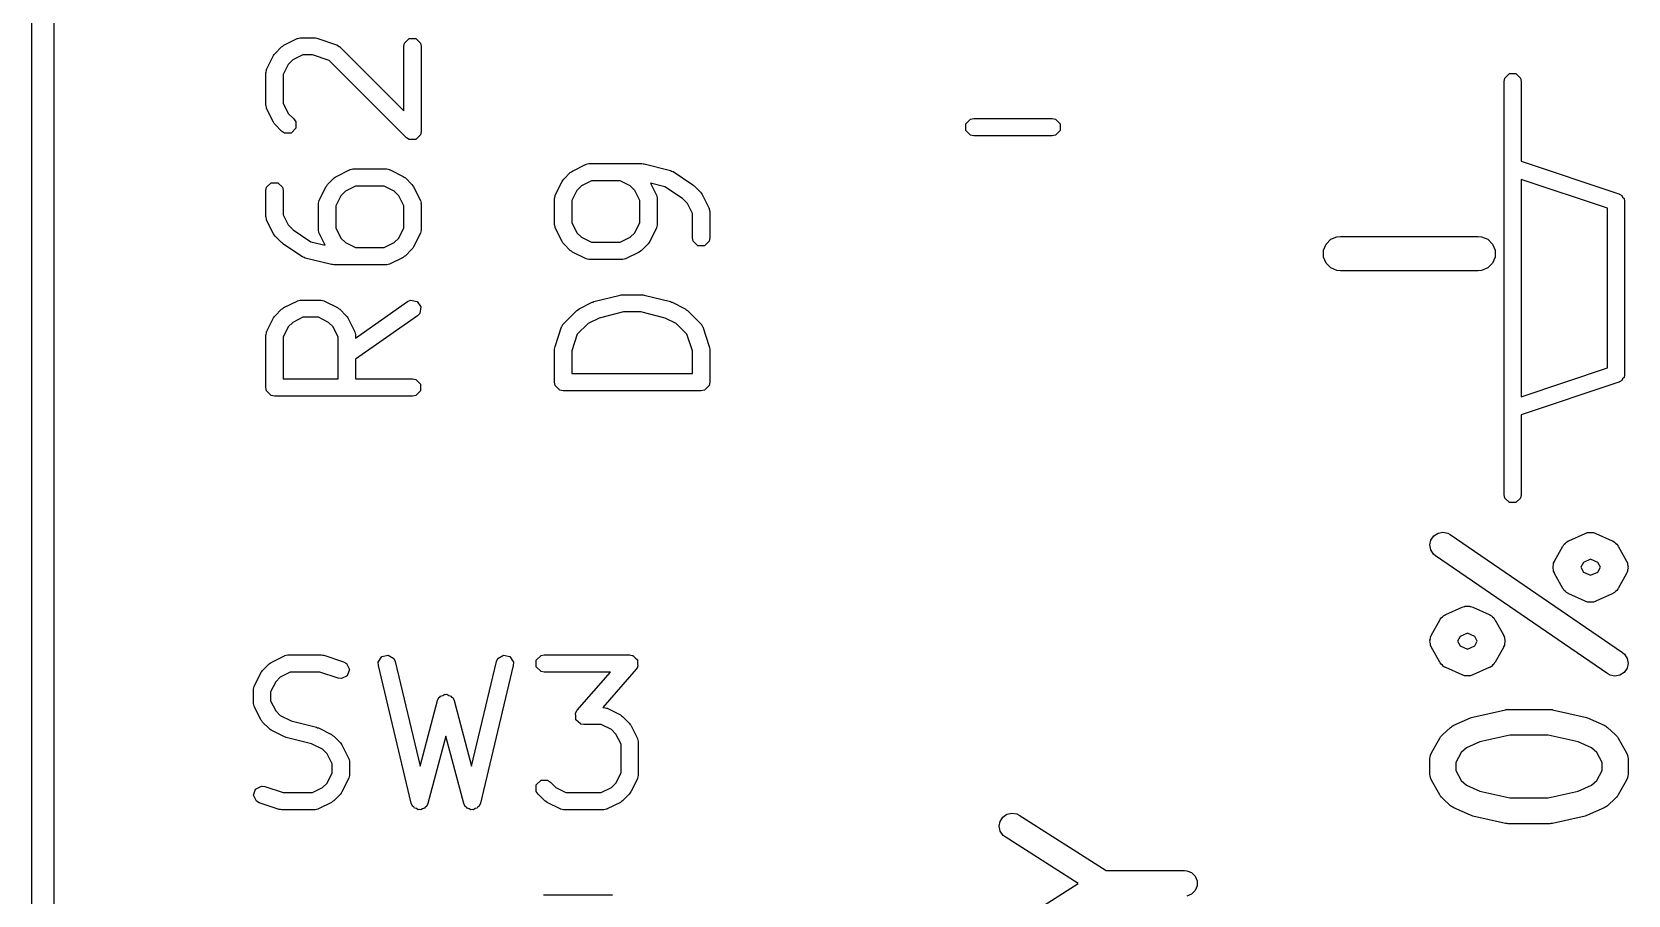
# Model space of a CAD drawing. Header units: inches. Extents: x 0 to 5.35, y 0.16 to 3.26.
# Drawn here: x 4.983 to 5.3477, y 1.5 to 1.6974 of the extents above; entities that cross this region are included whole.
import ezdxf

# ---------------------------------------------------------------- set-up
doc = ezdxf.new("R2010")
doc.units = ezdxf.units.IN
doc.header["$MEASUREMENT"] = 0
doc.layers.add('BLACK', color=250, linetype='CONTINUOUS')

msp = doc.modelspace()

# ---------------------------------------------------------------- linework, layer by layer
at = {"layer": 'BLACK', "linetype": 'CONTINUOUS'}
for p, q in [((4.98297, 0.16297), (4.98297, 3.21703)), ((4.98797, 3.21953), (4.98797, 0.16047)), ((5.04054, 1.69435), (5.04354, 1.69585)), ((5.04354, 1.69585), (5.04364, 1.69588)), ((5.04364, 1.69588), (5.04367, 1.69591)), ((5.04367, 1.69591), (5.04398, 1.69597)), ((5.04398, 1.69597), (5.04428, 1.69605)), ((5.04428, 1.69605), (5.04432, 1.69604)), ((5.04432, 1.69604), (5.04442, 1.69606)), ((5.04442, 1.69606), (5.04742, 1.69606)), ((5.04742, 1.69606), (5.04773, 1.696)), ((5.04773, 1.696), (5.04804, 1.69596)), ((5.04804, 1.69596), (5.05254, 1.69446)), ((5.0681, 1.69484), (5.06916, 1.69591)), ((5.06916, 1.69591), (5.07067, 1.69591)), ((5.07067, 1.69591), (5.07174, 1.69484)), ((5.03816, 1.69197), (5.03835, 1.69222)), ((5.03835, 1.69222), (5.03853, 1.69248)), ((5.03853, 1.69248), (5.04003, 1.69398)), ((5.04003, 1.69398), (5.04029, 1.69416)), ((5.04029, 1.69416), (5.04054, 1.69435)), ((5.05254, 1.69446), (5.05263, 1.69441)), ((5.05263, 1.69441), (5.05267, 1.69441)), ((5.05267, 1.69441), (5.05293, 1.69423)), ((5.05293, 1.69423), (5.05321, 1.69408)), ((5.05321, 1.69408), (5.05323, 1.69404)), ((5.05323, 1.69404), (5.05331, 1.69398)), ((5.05331, 1.69398), (5.06795, 1.67935)), ((5.06795, 1.69409), (5.0681, 1.69484)), ((5.06795, 1.67935), (5.06795, 1.69409)), ((5.07174, 1.69484), (5.07189, 1.69409)), ((5.07189, 1.69409), (5.07189, 1.67459)), ((5.03654, 1.68854), (5.0366, 1.68885)), ((5.0366, 1.68885), (5.03663, 1.68888)), ((5.03663, 1.68888), (5.03666, 1.68897)), ((5.03666, 1.68897), (5.03816, 1.69197)), ((5.04154, 1.68993), (5.04039, 1.68763)), ((5.04259, 1.69097), (5.04154, 1.68993)), ((5.04488, 1.69212), (5.04259, 1.69097)), ((5.0471, 1.69212), (5.04488, 1.69212)), ((5.05086, 1.69087), (5.0471, 1.69212)), ((5.06853, 1.6732), (5.05086, 1.69087)), ((5.03645, 1.68809), (5.03647, 1.68819)), ((5.03645, 1.68059), (5.03645, 1.68809)), ((5.03646, 1.68823), (5.03654, 1.68854)), ((5.03647, 1.68819), (5.03646, 1.68823)), ((5.04039, 1.68763), (5.04039, 1.68106)), ((5.31933, 1.68606), (5.31948, 1.68682)), ((5.31933, 1.59157), (5.31933, 1.68606)), ((5.31948, 1.68682), (5.32055, 1.68788)), ((5.32055, 1.68788), (5.32205, 1.68788)), ((5.32205, 1.68788), (5.32312, 1.68682)), ((5.32312, 1.68682), (5.32327, 1.68606)), ((5.32327, 1.68606), (5.32327, 1.6678)), ((5.03647, 1.6805), (5.03645, 1.68059)), ((5.03646, 1.68045), (5.03647, 1.6805)), ((5.03654, 1.68015), (5.03646, 1.68045)), ((5.0366, 1.67984), (5.03654, 1.68015)), ((5.03663, 1.67981), (5.0366, 1.67984)), ((5.03666, 1.67971), (5.03663, 1.67981)), ((5.03816, 1.67671), (5.03666, 1.67971)), ((5.04039, 1.68106), (5.04154, 1.67876)), ((5.04154, 1.67876), (5.04281, 1.67749)), ((5.03835, 1.67646), (5.03816, 1.67671)), ((5.03853, 1.6762), (5.03835, 1.67646)), ((5.04003, 1.6747), (5.03853, 1.6762)), ((5.04067, 1.67427), (5.04003, 1.6747)), ((5.04217, 1.67427), (5.04067, 1.67427)), ((5.04324, 1.67534), (5.04217, 1.67427)), ((5.04281, 1.67749), (5.04324, 1.67685)), ((5.04324, 1.67685), (5.04324, 1.67534)), ((5.07189, 1.67459), (5.07174, 1.67384)), ((5.19637, 1.67636), (5.19743, 1.67742)), ((5.19637, 1.67485), (5.19637, 1.67636)), ((5.19743, 1.67379), (5.19637, 1.67485)), ((5.19743, 1.67742), (5.19819, 1.67757)), ((5.19819, 1.67757), (5.21607, 1.67757)), ((5.21607, 1.67757), (5.21682, 1.67742)), ((5.21682, 1.67742), (5.21788, 1.67636)), ((5.21788, 1.67485), (5.21682, 1.67379)), ((5.21788, 1.67636), (5.21788, 1.67485)), ((5.06916, 1.67277), (5.06853, 1.6732)), ((5.07067, 1.67277), (5.06916, 1.67277)), ((5.07174, 1.67384), (5.07067, 1.67277)), ((5.19819, 1.67364), (5.19743, 1.67379)), ((5.21607, 1.67364), (5.19819, 1.67364)), ((5.21682, 1.67379), (5.21607, 1.67364)), ((5.10649, 1.66557), (5.10948, 1.66707)), ((5.10948, 1.66707), (5.10958, 1.6671)), ((5.10958, 1.6671), (5.10961, 1.66713)), ((5.10961, 1.66713), (5.10992, 1.66719)), ((5.10992, 1.66719), (5.11023, 1.66728)), ((5.11023, 1.66728), (5.11027, 1.66726)), ((5.11027, 1.66726), (5.11037, 1.66728)), ((5.11037, 1.66728), (5.12236, 1.66728)), ((5.12236, 1.66728), (5.1226, 1.66723)), ((5.1226, 1.66723), (5.12284, 1.66722)), ((5.12284, 1.66722), (5.12884, 1.66572)), ((5.32327, 1.6678), (5.34554, 1.66037)), ((5.05053, 1.66249), (5.05203, 1.66399)), ((5.05203, 1.66399), (5.05229, 1.66416)), ((5.05229, 1.66416), (5.05254, 1.66436)), ((5.05254, 1.66436), (5.05554, 1.66586)), ((5.05554, 1.66586), (5.05563, 1.66588)), ((5.05563, 1.66588), (5.05567, 1.66591)), ((5.05567, 1.66591), (5.05597, 1.66597)), ((5.05597, 1.66597), (5.05628, 1.66606)), ((5.05628, 1.66606), (5.05632, 1.66604)), ((5.05632, 1.66604), (5.05642, 1.66606)), ((5.05642, 1.66606), (5.06392, 1.66606)), ((5.06392, 1.66606), (5.06401, 1.66604)), ((5.06401, 1.66604), (5.06406, 1.66606)), ((5.06406, 1.66606), (5.06436, 1.66597)), ((5.06436, 1.66597), (5.06467, 1.66591)), ((5.06467, 1.66591), (5.0647, 1.66588)), ((5.0647, 1.66588), (5.0648, 1.66586)), ((5.0648, 1.66586), (5.0678, 1.66436)), ((5.0678, 1.66436), (5.06805, 1.66416)), ((5.06805, 1.66416), (5.06831, 1.66399)), ((5.06831, 1.66399), (5.06981, 1.66249)), ((5.10261, 1.66019), (5.10411, 1.66319)), ((5.10411, 1.66319), (5.1043, 1.66344)), ((5.1043, 1.66344), (5.10447, 1.66371)), ((5.10447, 1.66371), (5.10597, 1.66521)), ((5.10597, 1.66521), (5.10624, 1.66538)), ((5.10624, 1.66538), (5.10649, 1.66557)), ((5.11083, 1.66334), (5.10853, 1.6622)), ((5.1174, 1.66334), (5.11083, 1.66334)), ((5.1197, 1.6622), (5.1174, 1.66334)), ((5.12884, 1.66572), (5.12914, 1.66558)), ((5.12914, 1.66558), (5.12945, 1.66545)), ((5.12945, 1.66545), (5.13395, 1.66245)), ((5.34295, 1.65709), (5.32327, 1.66365)), ((5.32327, 1.66365), (5.32327, 1.61399)), ((5.03645, 1.6611), (5.0366, 1.66185)), ((5.03645, 1.6551), (5.03645, 1.6611)), ((5.0366, 1.66185), (5.03767, 1.66291)), ((5.03767, 1.66291), (5.03917, 1.66291)), ((5.03917, 1.66291), (5.04024, 1.66185)), ((5.04024, 1.66185), (5.04039, 1.6611)), ((5.04039, 1.6611), (5.04039, 1.65556)), ((5.04866, 1.65898), (5.05016, 1.66198)), ((5.05016, 1.66198), (5.05035, 1.66222)), ((5.05035, 1.66222), (5.05053, 1.66249)), ((5.05354, 1.65993), (5.05239, 1.65763)), ((5.05459, 1.66098), (5.05354, 1.65993)), ((5.05688, 1.66213), (5.05459, 1.66098)), ((5.06345, 1.66213), (5.05688, 1.66213)), ((5.06575, 1.66098), (5.06345, 1.66213)), ((5.0668, 1.65993), (5.06575, 1.66098)), ((5.06795, 1.65763), (5.0668, 1.65993)), ((5.06981, 1.66249), (5.06998, 1.66222)), ((5.06998, 1.66222), (5.07018, 1.66198)), ((5.07018, 1.66198), (5.07168, 1.65898)), ((5.1024, 1.65945), (5.10249, 1.65976)), ((5.10242, 1.65941), (5.1024, 1.65945)), ((5.1024, 1.65931), (5.10242, 1.65941)), ((5.10249, 1.65976), (5.10255, 1.66007)), ((5.10255, 1.66007), (5.10258, 1.6601)), ((5.10258, 1.6601), (5.10261, 1.66019)), ((5.10748, 1.66115), (5.10633, 1.65885)), ((5.10853, 1.6622), (5.10748, 1.66115)), ((5.12075, 1.66115), (5.1197, 1.6622)), ((5.1219, 1.65885), (5.12075, 1.66115)), ((5.12755, 1.66199), (5.12432, 1.66279)), ((5.12432, 1.66279), (5.12562, 1.66019)), ((5.12562, 1.66019), (5.12565, 1.6601)), ((5.12565, 1.6601), (5.12568, 1.66007)), ((5.12568, 1.66007), (5.12574, 1.65976)), ((5.12574, 1.65976), (5.12583, 1.65945)), ((5.12583, 1.65945), (5.12581, 1.65941)), ((5.12581, 1.65941), (5.12583, 1.65931)), ((5.13161, 1.65928), (5.12755, 1.66199)), ((5.13395, 1.66245), (5.13409, 1.66231)), ((5.13409, 1.66231), (5.13425, 1.66221)), ((5.13425, 1.66221), (5.13575, 1.66071)), ((5.13575, 1.66071), (5.13593, 1.66044)), ((5.13593, 1.66044), (5.13612, 1.66019)), ((5.13612, 1.66019), (5.13762, 1.65719)), ((5.34554, 1.66037), (5.34563, 1.66032)), ((5.34563, 1.66032), (5.34567, 1.66032)), ((5.34567, 1.66032), (5.34573, 1.66026)), ((5.34573, 1.66026), (5.34621, 1.65999)), ((5.34621, 1.65999), (5.34642, 1.65958)), ((5.34642, 1.65958), (5.34674, 1.65926)), ((5.04845, 1.6581), (5.04847, 1.65819)), ((5.04845, 1.6521), (5.04845, 1.6581)), ((5.04846, 1.65824), (5.04854, 1.65854)), ((5.04847, 1.65819), (5.04846, 1.65824)), ((5.04854, 1.65854), (5.0486, 1.65885)), ((5.0486, 1.65885), (5.04863, 1.65888)), ((5.04863, 1.65888), (5.04866, 1.65898)), ((5.05239, 1.65763), (5.05239, 1.65256)), ((5.06795, 1.65256), (5.06795, 1.65763)), ((5.07168, 1.65898), (5.0717, 1.65888)), ((5.0717, 1.65888), (5.07174, 1.65885)), ((5.07174, 1.65885), (5.0718, 1.65854)), ((5.0718, 1.65854), (5.07188, 1.65824)), ((5.07188, 1.65824), (5.07187, 1.65819)), ((5.07187, 1.65819), (5.07189, 1.6581)), ((5.07189, 1.6581), (5.07189, 1.6521)), ((5.1024, 1.65331), (5.1024, 1.65931)), ((5.10633, 1.65885), (5.10633, 1.65378)), ((5.1219, 1.65378), (5.1219, 1.65885)), ((5.12583, 1.65931), (5.12583, 1.65331)), ((5.13274, 1.65815), (5.13161, 1.65928)), ((5.13389, 1.65585), (5.13274, 1.65815)), ((5.13389, 1.65032), (5.13389, 1.65585)), ((5.13762, 1.65719), (5.13765, 1.6571)), ((5.13765, 1.6571), (5.13768, 1.65707)), ((5.13768, 1.65707), (5.13774, 1.65676)), ((5.13774, 1.65676), (5.13783, 1.65645)), ((5.13783, 1.65645), (5.13781, 1.65641)), ((5.13781, 1.65641), (5.13783, 1.65631)), ((5.13783, 1.65631), (5.13783, 1.65032)), ((5.34295, 1.62055), (5.34295, 1.65709)), ((5.34674, 1.65926), (5.34685, 1.65872)), ((5.34685, 1.65872), (5.34688, 1.65864)), ((5.34688, 1.65864), (5.34687, 1.6586)), ((5.34687, 1.6586), (5.34689, 1.6585)), ((5.34689, 1.6585), (5.34689, 1.61913)), ((5.03647, 1.655), (5.03645, 1.6551)), ((5.03646, 1.65496), (5.03647, 1.655)), ((5.03654, 1.65465), (5.03646, 1.65496)), ((5.0366, 1.65434), (5.03654, 1.65465)), ((5.03663, 1.65431), (5.0366, 1.65434)), ((5.03666, 1.65422), (5.03663, 1.65431)), ((5.03816, 1.65122), (5.03666, 1.65422)), ((5.04039, 1.65556), (5.04154, 1.65326)), ((5.04154, 1.65326), (5.04267, 1.65213)), ((5.04267, 1.65213), (5.04673, 1.64942)), ((5.04847, 1.652), (5.04845, 1.6521)), ((5.05239, 1.65256), (5.05354, 1.65026)), ((5.0668, 1.65026), (5.06795, 1.65256)), ((5.07189, 1.6521), (5.07187, 1.652)), ((5.10242, 1.65322), (5.1024, 1.65331)), ((5.1024, 1.65318), (5.10242, 1.65322)), ((5.10249, 1.65287), (5.1024, 1.65318)), ((5.10255, 1.65256), (5.10249, 1.65287)), ((5.10258, 1.65253), (5.10255, 1.65256)), ((5.10261, 1.65243), (5.10258, 1.65253)), ((5.10411, 1.64943), (5.10261, 1.65243)), ((5.10633, 1.65378), (5.10748, 1.65148)), ((5.12075, 1.65148), (5.1219, 1.65378)), ((5.12562, 1.65243), (5.12412, 1.64943)), ((5.12565, 1.65253), (5.12562, 1.65243)), ((5.12568, 1.65256), (5.12565, 1.65253)), ((5.12574, 1.65287), (5.12568, 1.65256)), ((5.12583, 1.65318), (5.12574, 1.65287)), ((5.12583, 1.65331), (5.12581, 1.65322)), ((5.12581, 1.65322), (5.12583, 1.65318)), ((5.03835, 1.65097), (5.03816, 1.65122)), ((5.03853, 1.6507), (5.03835, 1.65097)), ((5.04003, 1.6492), (5.03853, 1.6507)), ((5.04019, 1.6491), (5.04003, 1.6492)), ((5.04033, 1.64896), (5.04019, 1.6491)), ((5.04483, 1.64596), (5.04033, 1.64896)), ((5.04673, 1.64942), (5.04996, 1.64862)), ((5.04846, 1.65196), (5.04847, 1.652)), ((5.04854, 1.65165), (5.04846, 1.65196)), ((5.0486, 1.65134), (5.04854, 1.65165)), ((5.04863, 1.65131), (5.0486, 1.65134)), ((5.04866, 1.65122), (5.04863, 1.65131)), ((5.04996, 1.64862), (5.04866, 1.65122)), ((5.05354, 1.65026), (5.05459, 1.64921)), ((5.05459, 1.64921), (5.05688, 1.64807)), ((5.06345, 1.64807), (5.06575, 1.64921)), ((5.06575, 1.64921), (5.0668, 1.65026)), ((5.07168, 1.65122), (5.07018, 1.64822)), ((5.0717, 1.65131), (5.07168, 1.65122)), ((5.07174, 1.65134), (5.0717, 1.65131)), ((5.0718, 1.65165), (5.07174, 1.65134)), ((5.07188, 1.65196), (5.0718, 1.65165)), ((5.07187, 1.652), (5.07188, 1.65196)), ((5.1043, 1.64919), (5.10411, 1.64943)), ((5.10447, 1.64892), (5.1043, 1.64919)), ((5.10597, 1.64742), (5.10447, 1.64892)), ((5.10748, 1.65148), (5.10853, 1.65043)), ((5.10853, 1.65043), (5.11083, 1.64928)), ((5.11083, 1.64928), (5.1174, 1.64928)), ((5.1174, 1.64928), (5.1197, 1.65043)), ((5.1197, 1.65043), (5.12075, 1.65148)), ((5.12376, 1.64892), (5.12226, 1.64742)), ((5.12393, 1.64919), (5.12376, 1.64892)), ((5.12412, 1.64943), (5.12393, 1.64919)), ((5.13404, 1.64956), (5.13389, 1.65032)), ((5.13511, 1.6485), (5.13404, 1.64956)), ((5.13662, 1.6485), (5.13511, 1.6485)), ((5.13768, 1.64956), (5.13662, 1.6485)), ((5.13783, 1.65032), (5.13768, 1.64956)), ((5.27807, 1.64746), (5.27866, 1.64888)), ((5.27866, 1.64888), (5.27974, 1.64997)), ((5.27974, 1.64997), (5.28116, 1.65055)), ((5.28116, 1.65055), (5.28193, 1.65063)), ((5.28193, 1.65063), (5.31343, 1.65063)), ((5.31343, 1.65063), (5.31419, 1.65055)), ((5.31419, 1.65055), (5.31561, 1.64997)), ((5.31561, 1.64997), (5.3167, 1.64888)), ((5.3167, 1.64888), (5.31729, 1.64746)), ((5.04514, 1.64583), (5.04483, 1.64596)), ((5.04544, 1.64569), (5.04514, 1.64583)), ((5.05144, 1.64419), (5.04544, 1.64569)), ((5.05688, 1.64807), (5.06345, 1.64807)), ((5.0678, 1.64584), (5.0648, 1.64434)), ((5.06805, 1.64603), (5.0678, 1.64584)), ((5.06831, 1.6462), (5.06805, 1.64603)), ((5.06981, 1.6477), (5.06831, 1.6462)), ((5.06998, 1.64797), (5.06981, 1.6477)), ((5.07018, 1.64822), (5.06998, 1.64797)), ((5.10624, 1.64725), (5.10597, 1.64742)), ((5.10649, 1.64705), (5.10624, 1.64725)), ((5.10948, 1.64555), (5.10649, 1.64705)), ((5.10958, 1.64553), (5.10948, 1.64555)), ((5.10961, 1.6455), (5.10958, 1.64553)), ((5.10992, 1.64544), (5.10961, 1.6455)), ((5.11023, 1.64535), (5.10992, 1.64544)), ((5.11027, 1.64537), (5.11023, 1.64535)), ((5.11037, 1.64535), (5.11027, 1.64537)), ((5.11786, 1.64535), (5.11037, 1.64535)), ((5.11796, 1.64537), (5.11786, 1.64535)), ((5.118, 1.64535), (5.11796, 1.64537)), ((5.11831, 1.64544), (5.118, 1.64535)), ((5.11862, 1.6455), (5.11831, 1.64544)), ((5.11865, 1.64553), (5.11862, 1.6455)), ((5.11874, 1.64555), (5.11865, 1.64553)), ((5.12174, 1.64705), (5.11874, 1.64555)), ((5.12199, 1.64725), (5.12174, 1.64705)), ((5.12226, 1.64742), (5.12199, 1.64725)), ((5.27807, 1.64592), (5.27807, 1.64746)), ((5.27866, 1.64451), (5.27807, 1.64592)), ((5.31729, 1.64592), (5.3167, 1.64451)), ((5.31729, 1.64746), (5.31729, 1.64592)), ((5.05168, 1.64418), (5.05144, 1.64419)), ((5.05192, 1.64413), (5.05168, 1.64418)), ((5.06392, 1.64413), (5.05192, 1.64413)), ((5.06401, 1.64415), (5.06392, 1.64413)), ((5.06406, 1.64413), (5.06401, 1.64415)), ((5.06436, 1.64422), (5.06406, 1.64413)), ((5.06467, 1.64428), (5.06436, 1.64422)), ((5.0647, 1.64431), (5.06467, 1.64428)), ((5.0648, 1.64434), (5.0647, 1.64431)), ((5.27974, 1.64342), (5.27866, 1.64451)), ((5.28116, 1.64283), (5.27974, 1.64342)), ((5.28193, 1.64276), (5.28116, 1.64283)), ((5.31343, 1.64276), (5.28193, 1.64276)), ((5.31419, 1.64283), (5.31343, 1.64276)), ((5.31561, 1.64342), (5.31419, 1.64283)), ((5.3167, 1.64451), (5.31561, 1.64342)), ((5.03853, 1.63249), (5.04003, 1.63399)), ((5.04003, 1.63399), (5.04029, 1.63417)), ((5.04029, 1.63417), (5.04054, 1.63436)), ((5.04054, 1.63436), (5.04354, 1.63586)), ((5.04354, 1.63586), (5.04364, 1.63589)), ((5.04364, 1.63589), (5.04367, 1.63592)), ((5.04367, 1.63592), (5.04398, 1.63598)), ((5.04398, 1.63598), (5.04428, 1.63606)), ((5.04428, 1.63606), (5.04432, 1.63605)), ((5.04432, 1.63605), (5.04442, 1.63607)), ((5.04442, 1.63607), (5.04892, 1.63607)), ((5.04892, 1.63607), (5.04902, 1.63605)), ((5.04902, 1.63605), (5.04906, 1.63606)), ((5.04906, 1.63606), (5.04936, 1.63598)), ((5.04936, 1.63598), (5.04967, 1.63592)), ((5.04967, 1.63592), (5.0497, 1.63589)), ((5.0497, 1.63589), (5.0498, 1.63586)), ((5.0498, 1.63586), (5.0528, 1.63436)), ((5.0528, 1.63436), (5.05305, 1.63417)), ((5.05305, 1.63417), (5.05331, 1.63399)), ((5.05331, 1.63399), (5.05481, 1.63249)), ((5.05689, 1.62738), (5.06879, 1.63571)), ((5.06879, 1.63571), (5.06949, 1.63602)), ((5.06949, 1.63602), (5.07098, 1.63576)), ((5.07098, 1.63576), (5.07184, 1.63452)), ((5.07184, 1.63452), (5.07158, 1.63304)), ((5.10747, 1.63371), (5.10774, 1.63388)), ((5.10774, 1.63388), (5.10799, 1.63408)), ((5.10799, 1.63408), (5.11098, 1.63558)), ((5.11098, 1.63558), (5.11119, 1.63563)), ((5.11119, 1.63563), (5.11139, 1.63573)), ((5.11139, 1.63573), (5.11739, 1.63723)), ((5.11739, 1.63723), (5.11763, 1.63724)), ((5.11763, 1.63724), (5.11786, 1.63729)), ((5.11786, 1.63729), (5.12236, 1.63729)), ((5.12236, 1.63729), (5.1226, 1.63724)), ((5.1226, 1.63724), (5.12284, 1.63723)), ((5.12284, 1.63723), (5.12884, 1.63573)), ((5.12884, 1.63573), (5.12904, 1.63563)), ((5.12904, 1.63563), (5.12924, 1.63558)), ((5.12924, 1.63558), (5.13224, 1.63408)), ((5.13224, 1.63408), (5.13249, 1.63388)), ((5.13249, 1.63388), (5.13275, 1.63371)), ((5.03666, 1.62898), (5.03816, 1.63198)), ((5.03816, 1.63198), (5.03835, 1.63223)), ((5.03835, 1.63223), (5.03853, 1.63249)), ((5.04259, 1.63098), (5.04154, 1.62993)), ((5.04488, 1.63213), (5.04259, 1.63098)), ((5.04846, 1.63213), (5.04488, 1.63213)), ((5.05075, 1.63098), (5.04846, 1.63213)), ((5.0518, 1.62993), (5.05075, 1.63098)), ((5.05481, 1.63249), (5.05499, 1.63223)), ((5.05499, 1.63223), (5.05518, 1.63198)), ((5.05518, 1.63198), (5.05668, 1.62898)), ((5.07105, 1.63249), (5.05689, 1.62257)), ((5.07158, 1.63304), (5.07105, 1.63249)), ((5.10405, 1.63007), (5.10422, 1.63033)), ((5.10422, 1.63033), (5.10438, 1.63061)), ((5.10438, 1.63061), (5.10442, 1.63063)), ((5.10442, 1.63063), (5.10447, 1.63071)), ((5.10447, 1.63071), (5.10747, 1.63371)), ((5.11003, 1.6307), (5.10759, 1.62825)), ((5.11255, 1.63196), (5.11003, 1.6307)), ((5.11811, 1.63335), (5.11255, 1.63196)), ((5.12212, 1.63335), (5.11811, 1.63335)), ((5.12768, 1.63196), (5.12212, 1.63335)), ((5.1302, 1.6307), (5.12768, 1.63196)), ((5.13264, 1.62825), (5.1302, 1.6307)), ((5.13275, 1.63371), (5.13575, 1.63071)), ((5.13575, 1.63071), (5.13581, 1.63063)), ((5.13581, 1.63063), (5.13585, 1.63061)), ((5.13585, 1.63061), (5.13601, 1.63033)), ((5.13601, 1.63033), (5.13618, 1.63007)), ((5.03645, 1.6281), (5.03647, 1.6282)), ((5.03645, 1.6161), (5.03645, 1.6281)), ((5.03646, 1.62824), (5.03654, 1.62854)), ((5.03647, 1.6282), (5.03646, 1.62824)), ((5.03654, 1.62854), (5.0366, 1.62885)), ((5.0366, 1.62885), (5.03663, 1.62888)), ((5.03663, 1.62888), (5.03666, 1.62898)), ((5.04154, 1.62993), (5.04039, 1.62763)), ((5.04039, 1.62763), (5.04039, 1.61807)), ((5.05295, 1.62763), (5.0518, 1.62993)), ((5.05295, 1.61807), (5.05295, 1.62763)), ((5.05668, 1.62898), (5.05671, 1.62888)), ((5.05671, 1.62888), (5.05674, 1.62885)), ((5.05674, 1.62885), (5.0568, 1.62854)), ((5.0568, 1.62854), (5.05688, 1.62824)), ((5.05688, 1.62824), (5.05687, 1.6282)), ((5.05687, 1.6282), (5.05689, 1.6281)), ((5.05689, 1.6281), (5.05689, 1.62738)), ((5.1025, 1.62544), (5.104, 1.62994)), ((5.104, 1.62994), (5.10405, 1.63003)), ((5.10405, 1.63003), (5.10405, 1.63007)), ((5.10759, 1.62825), (5.10633, 1.6245)), ((5.13389, 1.6245), (5.13264, 1.62825)), ((5.13618, 1.63007), (5.13618, 1.63003)), ((5.13618, 1.63003), (5.13623, 1.62994)), ((5.13623, 1.62994), (5.13773, 1.62544)), ((5.1024, 1.62482), (5.10246, 1.62513)), ((5.1024, 1.61732), (5.1024, 1.62482)), ((5.10246, 1.62513), (5.1025, 1.62544)), ((5.10633, 1.6245), (5.10633, 1.61929)), ((5.13389, 1.61929), (5.13389, 1.6245)), ((5.13773, 1.62544), (5.13777, 1.62513)), ((5.13777, 1.62513), (5.13783, 1.62482)), ((5.13783, 1.62482), (5.13783, 1.61732)), ((5.05689, 1.62257), (5.05689, 1.61807)), ((5.10633, 1.61929), (5.13389, 1.61929)), ((5.32327, 1.61399), (5.34295, 1.62055)), ((5.0366, 1.61535), (5.03645, 1.6161)), ((5.04039, 1.61807), (5.05295, 1.61807)), ((5.05689, 1.61807), (5.06992, 1.61807)), ((5.06992, 1.61807), (5.07067, 1.61792)), ((5.07067, 1.61792), (5.07174, 1.61685)), ((5.07174, 1.61685), (5.07174, 1.61535)), ((5.10255, 1.61657), (5.1024, 1.61732)), ((5.10361, 1.6155), (5.10255, 1.61657)), ((5.13768, 1.61657), (5.13662, 1.6155)), ((5.13783, 1.61732), (5.13768, 1.61657)), ((5.34554, 1.61727), (5.32327, 1.60984)), ((5.34563, 1.61732), (5.34554, 1.61727)), ((5.34567, 1.61732), (5.34563, 1.61732)), ((5.34573, 1.61738), (5.34567, 1.61732)), ((5.34621, 1.61765), (5.34573, 1.61738)), ((5.34642, 1.61806), (5.34621, 1.61765)), ((5.34674, 1.61838), (5.34642, 1.61806)), ((5.34685, 1.61892), (5.34674, 1.61838)), ((5.34688, 1.61899), (5.34685, 1.61892)), ((5.34689, 1.61913), (5.34687, 1.61904)), ((5.34687, 1.61904), (5.34688, 1.61899)), ((5.03767, 1.61428), (5.0366, 1.61535)), ((5.03842, 1.61413), (5.03767, 1.61428)), ((5.06992, 1.61413), (5.03842, 1.61413)), ((5.07067, 1.61428), (5.06992, 1.61413)), ((5.07174, 1.61535), (5.07067, 1.61428)), ((5.10437, 1.61535), (5.10361, 1.6155)), ((5.13586, 1.61535), (5.10437, 1.61535)), ((5.13662, 1.6155), (5.13586, 1.61535)), ((5.32327, 1.60984), (5.32327, 1.59157)), ((5.31948, 1.59082), (5.31933, 1.59157)), ((5.32055, 1.58976), (5.31948, 1.59082)), ((5.32312, 1.59082), (5.32205, 1.58976)), ((5.32327, 1.59157), (5.32312, 1.59082)), ((5.32205, 1.58976), (5.32055, 1.58976)), ((5.30425, 1.58279), (5.30538, 1.583)), ((5.30538, 1.583), (5.30651, 1.58276)), ((5.33788, 1.58274), (5.33843, 1.58292)), ((5.33843, 1.58292), (5.33852, 1.58293)), ((5.33852, 1.58293), (5.3386, 1.58296)), ((5.3386, 1.58296), (5.33909, 1.58294)), ((5.33909, 1.58294), (5.33958, 1.58296)), ((5.33958, 1.58296), (5.33967, 1.58293)), ((5.33967, 1.58293), (5.33976, 1.58292)), ((5.33976, 1.58292), (5.3403, 1.58274)), ((5.30239, 1.58008), (5.30263, 1.58121)), ((5.30261, 1.57895), (5.30239, 1.58008)), ((5.30263, 1.58121), (5.30328, 1.58216)), ((5.30328, 1.58216), (5.30425, 1.58279)), ((5.30651, 1.58276), (5.30702, 1.58248)), ((5.30702, 1.58248), (5.34639, 1.55548)), ((5.33089, 1.57642), (5.33276, 1.57979)), ((5.33276, 1.57979), (5.33282, 1.57988)), ((5.33282, 1.57988), (5.33284, 1.57992)), ((5.33284, 1.57992), (5.33289, 1.57998)), ((5.33289, 1.57998), (5.33309, 1.58027)), ((5.33309, 1.58027), (5.33338, 1.5805)), ((5.33338, 1.5805), (5.33363, 1.58076)), ((5.33363, 1.58076), (5.33394, 1.58094)), ((5.33394, 1.58094), (5.33399, 1.58098)), ((5.33399, 1.58098), (5.33404, 1.581)), ((5.33404, 1.581), (5.33413, 1.58105)), ((5.33413, 1.58105), (5.33788, 1.58274)), ((5.3403, 1.58274), (5.34405, 1.58105)), ((5.34405, 1.58105), (5.34415, 1.581)), ((5.34415, 1.581), (5.34419, 1.58098)), ((5.34419, 1.58098), (5.34425, 1.58094)), ((5.34425, 1.58094), (5.34456, 1.58076)), ((5.34456, 1.58076), (5.34481, 1.5805)), ((5.34481, 1.5805), (5.34509, 1.58027)), ((5.34509, 1.58027), (5.3453, 1.57998)), ((5.3453, 1.57998), (5.34535, 1.57992)), ((5.34535, 1.57992), (5.34536, 1.57988)), ((5.34536, 1.57988), (5.34542, 1.57979)), ((5.34542, 1.57979), (5.3473, 1.57642)), ((5.30323, 1.57798), (5.30261, 1.57895)), ((5.30368, 1.57761), (5.30323, 1.57798)), ((5.34305, 1.55061), (5.30368, 1.57761)), ((5.33053, 1.57522), (5.33062, 1.57555)), ((5.33062, 1.57555), (5.33066, 1.57589)), ((5.33066, 1.57589), (5.33083, 1.57627)), ((5.33083, 1.57627), (5.33084, 1.57633)), ((5.33084, 1.57633), (5.33086, 1.57636)), ((5.33086, 1.57636), (5.33089, 1.57642)), ((5.33745, 1.57607), (5.33685, 1.57498)), ((5.33909, 1.57681), (5.33745, 1.57607)), ((5.34074, 1.57607), (5.33909, 1.57681)), ((5.34134, 1.57498), (5.34074, 1.57607)), ((5.3473, 1.57642), (5.34732, 1.57636)), ((5.34732, 1.57636), (5.34734, 1.57633)), ((5.34734, 1.57633), (5.34736, 1.57627)), ((5.34736, 1.57627), (5.34753, 1.57589)), ((5.34753, 1.57589), (5.34757, 1.57555)), ((5.34757, 1.57555), (5.34766, 1.57522)), ((5.33055, 1.57498), (5.33053, 1.57522)), ((5.33053, 1.57474), (5.33055, 1.57498)), ((5.33062, 1.57442), (5.33053, 1.57474)), ((5.33066, 1.57408), (5.33062, 1.57442)), ((5.33083, 1.57369), (5.33066, 1.57408)), ((5.33084, 1.57363), (5.33083, 1.57369)), ((5.33086, 1.57361), (5.33084, 1.57363)), ((5.33089, 1.57355), (5.33086, 1.57361)), ((5.33276, 1.57017), (5.33089, 1.57355)), ((5.33685, 1.57498), (5.33745, 1.5739)), ((5.33745, 1.5739), (5.33909, 1.57316)), ((5.33909, 1.57316), (5.34074, 1.5739)), ((5.34074, 1.5739), (5.34134, 1.57498)), ((5.3473, 1.57355), (5.34542, 1.57017)), ((5.34732, 1.57361), (5.3473, 1.57355)), ((5.34734, 1.57363), (5.34732, 1.57361)), ((5.34736, 1.57369), (5.34734, 1.57363)), ((5.34753, 1.57408), (5.34736, 1.57369)), ((5.34757, 1.57442), (5.34753, 1.57408)), ((5.34766, 1.57474), (5.34757, 1.57442)), ((5.34766, 1.57522), (5.34763, 1.57498)), ((5.34763, 1.57498), (5.34766, 1.57474)), ((5.33282, 1.57009), (5.33276, 1.57017)), ((5.33284, 1.57004), (5.33282, 1.57009)), ((5.33289, 1.56999), (5.33284, 1.57004)), ((5.33309, 1.5697), (5.33289, 1.56999)), ((5.33338, 1.56947), (5.33309, 1.5697)), ((5.33363, 1.5692), (5.33338, 1.56947)), ((5.33394, 1.56903), (5.33363, 1.5692)), ((5.33399, 1.56898), (5.33394, 1.56903)), ((5.33404, 1.56897), (5.33399, 1.56898)), ((5.33413, 1.56892), (5.33404, 1.56897)), ((5.33788, 1.56723), (5.33413, 1.56892)), ((5.34405, 1.56892), (5.3403, 1.56723)), ((5.34415, 1.56897), (5.34405, 1.56892)), ((5.34419, 1.56898), (5.34415, 1.56897)), ((5.34425, 1.56903), (5.34419, 1.56898)), ((5.34456, 1.5692), (5.34425, 1.56903)), ((5.34481, 1.56947), (5.34456, 1.5692)), ((5.34509, 1.5697), (5.34481, 1.56947)), ((5.3453, 1.56999), (5.34509, 1.5697)), ((5.34535, 1.57004), (5.3453, 1.56999)), ((5.34536, 1.57009), (5.34535, 1.57004)), ((5.34542, 1.57017), (5.34536, 1.57009)), ((5.30601, 1.56418), (5.30976, 1.56586)), ((5.30976, 1.56586), (5.31031, 1.56605)), ((5.31031, 1.56605), (5.3104, 1.56605)), ((5.3104, 1.56605), (5.31048, 1.56608)), ((5.31048, 1.56608), (5.31097, 1.56607)), ((5.31097, 1.56607), (5.31146, 1.56608)), ((5.31146, 1.56608), (5.31154, 1.56605)), ((5.31154, 1.56605), (5.31163, 1.56605)), ((5.31163, 1.56605), (5.31218, 1.56586)), ((5.31218, 1.56586), (5.31593, 1.56418)), ((5.33843, 1.56704), (5.33788, 1.56723)), ((5.33852, 1.56704), (5.33843, 1.56704)), ((5.3386, 1.56701), (5.33852, 1.56704)), ((5.33909, 1.56702), (5.3386, 1.56701)), ((5.33958, 1.56701), (5.33909, 1.56702)), ((5.33967, 1.56704), (5.33958, 1.56701)), ((5.33976, 1.56704), (5.33967, 1.56704)), ((5.3403, 1.56723), (5.33976, 1.56704)), ((5.30277, 1.55954), (5.30464, 1.56292)), ((5.30464, 1.56292), (5.3047, 1.56301)), ((5.3047, 1.56301), (5.30472, 1.56305)), ((5.30472, 1.56305), (5.30477, 1.5631)), ((5.30477, 1.5631), (5.30497, 1.56339)), ((5.30497, 1.56339), (5.30526, 1.56362)), ((5.30526, 1.56362), (5.30551, 1.56389)), ((5.30551, 1.56389), (5.30581, 1.56407)), ((5.30581, 1.56407), (5.30587, 1.56411)), ((5.30587, 1.56411), (5.30592, 1.56412)), ((5.30592, 1.56412), (5.30601, 1.56418)), ((5.31593, 1.56418), (5.31603, 1.56412)), ((5.31603, 1.56412), (5.31607, 1.56411)), ((5.31607, 1.56411), (5.31613, 1.56407)), ((5.31613, 1.56407), (5.31643, 1.56389)), ((5.31643, 1.56389), (5.31669, 1.56362)), ((5.31669, 1.56362), (5.31697, 1.56339)), ((5.31697, 1.56339), (5.31717, 1.5631)), ((5.31717, 1.5631), (5.31722, 1.56305)), ((5.31722, 1.56305), (5.31724, 1.56301)), ((5.31724, 1.56301), (5.3173, 1.56292)), ((5.3173, 1.56292), (5.31918, 1.55954)), ((5.3024, 1.55835), (5.3025, 1.55868)), ((5.30243, 1.55811), (5.3024, 1.55835)), ((5.3024, 1.55787), (5.30243, 1.55811)), ((5.3025, 1.55754), (5.3024, 1.55787)), ((5.3025, 1.55868), (5.30254, 1.55901)), ((5.30254, 1.55721), (5.3025, 1.55754)), ((5.30254, 1.55901), (5.3027, 1.5594)), ((5.3027, 1.5594), (5.30272, 1.55946)), ((5.30272, 1.55946), (5.30274, 1.55948)), ((5.30274, 1.55948), (5.30277, 1.55954)), ((5.30933, 1.55919), (5.30873, 1.55811)), ((5.30873, 1.55811), (5.30933, 1.55703)), ((5.31097, 1.55993), (5.30933, 1.55919)), ((5.31262, 1.55919), (5.31097, 1.55993)), ((5.31322, 1.55811), (5.31262, 1.55919)), ((5.31262, 1.55703), (5.31322, 1.55811)), ((5.31918, 1.55954), (5.3192, 1.55948)), ((5.3192, 1.55948), (5.31922, 1.55946)), ((5.31922, 1.55946), (5.31924, 1.5594)), ((5.31924, 1.5594), (5.31941, 1.55901)), ((5.31941, 1.55901), (5.31945, 1.55868)), ((5.31945, 1.55754), (5.31941, 1.55721)), ((5.31945, 1.55868), (5.31954, 1.55835)), ((5.31954, 1.55787), (5.31945, 1.55754)), ((5.31954, 1.55835), (5.31951, 1.55811)), ((5.31951, 1.55811), (5.31954, 1.55787)), ((5.03767, 1.55325), (5.04067, 1.55475)), ((5.04067, 1.55475), (5.04076, 1.55478)), ((5.04076, 1.55478), (5.04079, 1.55481)), ((5.04079, 1.55481), (5.0411, 1.55487)), ((5.0411, 1.55487), (5.04141, 1.55495)), ((5.04141, 1.55495), (5.04145, 1.55494)), ((5.04145, 1.55494), (5.04155, 1.55496)), ((5.04155, 1.55496), (5.04905, 1.55496)), ((5.04905, 1.55496), (5.04936, 1.5549)), ((5.04936, 1.5549), (5.04967, 1.55486)), ((5.04967, 1.55486), (5.05417, 1.55336)), ((5.0621, 1.5533), (5.06289, 1.55458)), ((5.06289, 1.55458), (5.06436, 1.55493)), ((5.06436, 1.55493), (5.06564, 1.55414)), ((5.06564, 1.55414), (5.06596, 1.55344)), ((5.08913, 1.55344), (5.08945, 1.55414)), ((5.08945, 1.55414), (5.09073, 1.55493)), ((5.09073, 1.55493), (5.0922, 1.55458)), ((5.0922, 1.55458), (5.09299, 1.5533)), ((5.09822, 1.55374), (5.09929, 1.55481)), ((5.09822, 1.55224), (5.09822, 1.55374)), ((5.09929, 1.55481), (5.10004, 1.55496)), ((5.10004, 1.55496), (5.11954, 1.55496)), ((5.11954, 1.55496), (5.12009, 1.55485)), ((5.12009, 1.55485), (5.12017, 1.55485)), ((5.12017, 1.55485), (5.1202, 1.55483)), ((5.1202, 1.55483), (5.12029, 1.55481)), ((5.12029, 1.55481), (5.12078, 1.55432)), ((5.12078, 1.55432), (5.1213, 1.55386)), ((5.1213, 1.55386), (5.12131, 1.55379)), ((5.12131, 1.55379), (5.12136, 1.55374)), ((5.12136, 1.55374), (5.12136, 1.55305)), ((5.3027, 1.55682), (5.30254, 1.55721)), ((5.30272, 1.55676), (5.3027, 1.55682)), ((5.30274, 1.55674), (5.30272, 1.55676)), ((5.30277, 1.55668), (5.30274, 1.55674)), ((5.30464, 1.5533), (5.30277, 1.55668)), ((5.30933, 1.55703), (5.31097, 1.55629)), ((5.31097, 1.55629), (5.31262, 1.55703)), ((5.31918, 1.55668), (5.3173, 1.5533)), ((5.3192, 1.55674), (5.31918, 1.55668)), ((5.31922, 1.55676), (5.3192, 1.55674)), ((5.31924, 1.55682), (5.31922, 1.55676)), ((5.31941, 1.55721), (5.31924, 1.55682)), ((5.34639, 1.55548), (5.34683, 1.55511)), ((5.34683, 1.55511), (5.34746, 1.55415)), ((5.34746, 1.55415), (5.34767, 1.55301)), ((5.03379, 1.54787), (5.03529, 1.55087)), ((5.03529, 1.55087), (5.03548, 1.55112)), ((5.03548, 1.55112), (5.03566, 1.55138)), ((5.03566, 1.55138), (5.03716, 1.55288)), ((5.03716, 1.55288), (5.03742, 1.55306)), ((5.03742, 1.55306), (5.03767, 1.55325)), ((5.04201, 1.55102), (5.03971, 1.54987)), ((5.04873, 1.55102), (5.04201, 1.55102)), ((5.05292, 1.54962), (5.04873, 1.55102)), ((5.05503, 1.5502), (5.05369, 1.54953)), ((5.05417, 1.55336), (5.05484, 1.55298)), ((5.05484, 1.55298), (5.05551, 1.55163)), ((5.05551, 1.55163), (5.05503, 1.5502)), ((5.06213, 1.55253), (5.0621, 1.5533)), ((5.06963, 1.52104), (5.06213, 1.55253)), ((5.06596, 1.55344), (5.07165, 1.52954)), ((5.08343, 1.52954), (5.08913, 1.55344)), ((5.09296, 1.55253), (5.08546, 1.52104)), ((5.09299, 1.5533), (5.09296, 1.55253)), ((5.09929, 1.55117), (5.09822, 1.55224)), ((5.10004, 1.55102), (5.09929, 1.55117)), ((5.1152, 1.55102), (5.10004, 1.55102)), ((5.10756, 1.54229), (5.1152, 1.55102)), ((5.12102, 1.55169), (5.11338, 1.54296)), ((5.1213, 1.55218), (5.12102, 1.55169)), ((5.12136, 1.55224), (5.1213, 1.55218)), ((5.12136, 1.55305), (5.1214, 1.55236)), ((5.1214, 1.55236), (5.12136, 1.55228)), ((5.12136, 1.55228), (5.12136, 1.55224)), ((5.3047, 1.55321), (5.30464, 1.5533)), ((5.30472, 1.55317), (5.3047, 1.55321)), ((5.30477, 1.55312), (5.30472, 1.55317)), ((5.30497, 1.55283), (5.30477, 1.55312)), ((5.30526, 1.5526), (5.30497, 1.55283)), ((5.30551, 1.55233), (5.30526, 1.5526)), ((5.30581, 1.55216), (5.30551, 1.55233)), ((5.30587, 1.55211), (5.30581, 1.55216)), ((5.30592, 1.5521), (5.30587, 1.55211)), ((5.30601, 1.55204), (5.30592, 1.5521)), ((5.30976, 1.55036), (5.30601, 1.55204)), ((5.31031, 1.55017), (5.30976, 1.55036)), ((5.3104, 1.55017), (5.31031, 1.55017)), ((5.31048, 1.55014), (5.3104, 1.55017)), ((5.31097, 1.55015), (5.31048, 1.55014)), ((5.31146, 1.55014), (5.31097, 1.55015)), ((5.31154, 1.55017), (5.31146, 1.55014)), ((5.31163, 1.55017), (5.31154, 1.55017)), ((5.31218, 1.55036), (5.31163, 1.55017)), ((5.31593, 1.55204), (5.31218, 1.55036)), ((5.31603, 1.5521), (5.31593, 1.55204)), ((5.31607, 1.55211), (5.31603, 1.5521)), ((5.31613, 1.55216), (5.31607, 1.55211)), ((5.31643, 1.55233), (5.31613, 1.55216)), ((5.31669, 1.5526), (5.31643, 1.55233)), ((5.31697, 1.55283), (5.31669, 1.5526)), ((5.31717, 1.55312), (5.31697, 1.55283)), ((5.31722, 1.55317), (5.31717, 1.55312)), ((5.31724, 1.55321), (5.31722, 1.55317)), ((5.3173, 1.5533), (5.31724, 1.55321)), ((5.34355, 1.55033), (5.34305, 1.55061)), ((5.34468, 1.5501), (5.34355, 1.55033)), ((5.34581, 1.55031), (5.34468, 1.5501)), ((5.34678, 1.55094), (5.34581, 1.55031)), ((5.34743, 1.55189), (5.34678, 1.55094)), ((5.34767, 1.55301), (5.34743, 1.55189)), ((5.03358, 1.54713), (5.03367, 1.54743)), ((5.0336, 1.54709), (5.03358, 1.54713)), ((5.03358, 1.54699), (5.0336, 1.54709)), ((5.03358, 1.54399), (5.03358, 1.54699)), ((5.03367, 1.54743), (5.03373, 1.54774)), ((5.03373, 1.54774), (5.03376, 1.54777)), ((5.03376, 1.54777), (5.03379, 1.54787)), ((5.03867, 1.54882), (5.03752, 1.54652)), ((5.03752, 1.54652), (5.03752, 1.54445)), ((5.03971, 1.54987), (5.03867, 1.54882)), ((5.05369, 1.54953), (5.05292, 1.54962)), ((5.0336, 1.54389), (5.03358, 1.54399)), ((5.03358, 1.54385), (5.0336, 1.54389)), ((5.03367, 1.54355), (5.03358, 1.54385)), ((5.03373, 1.54324), (5.03367, 1.54355)), ((5.03376, 1.5432), (5.03373, 1.54324)), ((5.03379, 1.54311), (5.03376, 1.5432)), ((5.03529, 1.54011), (5.03379, 1.54311)), ((5.03752, 1.54445), (5.03867, 1.54216)), ((5.07165, 1.52954), (5.07564, 1.5445)), ((5.07564, 1.5445), (5.07598, 1.54519)), ((5.07598, 1.54519), (5.07621, 1.54532)), ((5.07621, 1.54532), (5.07635, 1.54555)), ((5.07635, 1.54555), (5.07684, 1.54568)), ((5.07684, 1.54568), (5.07728, 1.54594)), ((5.07728, 1.54594), (5.07754, 1.54587)), ((5.07754, 1.54587), (5.0778, 1.54594)), ((5.0778, 1.54594), (5.07825, 1.54568)), ((5.07825, 1.54568), (5.07874, 1.54555)), ((5.07874, 1.54555), (5.07887, 1.54532)), ((5.07887, 1.54532), (5.07911, 1.54519)), ((5.07911, 1.54519), (5.07945, 1.5445)), ((5.07945, 1.5445), (5.08343, 1.52954)), ((5.11338, 1.54296), (5.11354, 1.54296)), ((5.11354, 1.54296), (5.11364, 1.54294)), ((5.11364, 1.54294), (5.11368, 1.54295)), ((5.11368, 1.54295), (5.11398, 1.54287)), ((5.11398, 1.54287), (5.11429, 1.54281)), ((5.11429, 1.54281), (5.11432, 1.54278)), ((5.11432, 1.54278), (5.11442, 1.54275)), ((5.11442, 1.54275), (5.11742, 1.54125)), ((5.03548, 1.53986), (5.03529, 1.54011)), ((5.03566, 1.5396), (5.03548, 1.53986)), ((5.03716, 1.5381), (5.03566, 1.5396)), ((5.03867, 1.54216), (5.03971, 1.54111)), ((5.03971, 1.54111), (5.04223, 1.53985)), ((5.04223, 1.53985), (5.04802, 1.5384)), ((5.10717, 1.54162), (5.10722, 1.5417)), ((5.10722, 1.54093), (5.10717, 1.54162)), ((5.10722, 1.54174), (5.10728, 1.5418)), ((5.10722, 1.5417), (5.10722, 1.54174)), ((5.10722, 1.54024), (5.10722, 1.54093)), ((5.10727, 1.54019), (5.10722, 1.54024)), ((5.10727, 1.54012), (5.10727, 1.54019)), ((5.1078, 1.53966), (5.10727, 1.54012)), ((5.10728, 1.5418), (5.10756, 1.54229)), ((5.10829, 1.53917), (5.1078, 1.53966)), ((5.10838, 1.53915), (5.10829, 1.53917)), ((5.10841, 1.53913), (5.10838, 1.53915)), ((5.10849, 1.53913), (5.10841, 1.53913)), ((5.10904, 1.53902), (5.10849, 1.53913)), ((5.11742, 1.54125), (5.11767, 1.54106)), ((5.11767, 1.54106), (5.11793, 1.54088)), ((5.11793, 1.54088), (5.11943, 1.53938)), ((5.11943, 1.53938), (5.11961, 1.53912)), ((5.11961, 1.53912), (5.1198, 1.53887)), ((5.30788, 1.53887), (5.31163, 1.54056)), ((5.31163, 1.54056), (5.31164, 1.54056)), ((5.31164, 1.54056), (5.31165, 1.54056)), ((5.31165, 1.54056), (5.31192, 1.54065)), ((5.31192, 1.54065), (5.31218, 1.54074)), ((5.31218, 1.54074), (5.31219, 1.54074)), ((5.31219, 1.54074), (5.3122, 1.54074)), ((5.3122, 1.54074), (5.3197, 1.54243)), ((5.3197, 1.54243), (5.31975, 1.54244)), ((5.31975, 1.54244), (5.31977, 1.54245)), ((5.31977, 1.54245), (5.32002, 1.54247)), ((5.32002, 1.54247), (5.32027, 1.5425)), ((5.32027, 1.5425), (5.32029, 1.5425)), ((5.32029, 1.5425), (5.32035, 1.5425)), ((5.32035, 1.5425), (5.32972, 1.5425)), ((5.32972, 1.5425), (5.32977, 1.5425)), ((5.32977, 1.5425), (5.32979, 1.5425)), ((5.32979, 1.5425), (5.33004, 1.54247)), ((5.33004, 1.54247), (5.3303, 1.54245)), ((5.3303, 1.54245), (5.33032, 1.54244)), ((5.33032, 1.54244), (5.33037, 1.54243)), ((5.33037, 1.54243), (5.33787, 1.54074)), ((5.33787, 1.54074), (5.33788, 1.54074)), ((5.33788, 1.54074), (5.33788, 1.54074)), ((5.33788, 1.54074), (5.33815, 1.54065)), ((5.33815, 1.54065), (5.33842, 1.54056)), ((5.33842, 1.54056), (5.33842, 1.54056)), ((5.33842, 1.54056), (5.33843, 1.54056)), ((5.33843, 1.54056), (5.34218, 1.53887)), ((5.03742, 1.53792), (5.03716, 1.5381)), ((5.03767, 1.53773), (5.03742, 1.53792)), ((5.04067, 1.53623), (5.03767, 1.53773)), ((5.04088, 1.53617), (5.04067, 1.53623)), ((5.04107, 1.53608), (5.04088, 1.53617)), ((5.04686, 1.53463), (5.04107, 1.53608)), ((5.04802, 1.5384), (5.04822, 1.53831)), ((5.04822, 1.53831), (5.04843, 1.53825)), ((5.04843, 1.53825), (5.05143, 1.53675)), ((5.05143, 1.53675), (5.05168, 1.53656)), ((5.05168, 1.53656), (5.05194, 1.53638)), ((5.05194, 1.53638), (5.05344, 1.53488)), ((5.07754, 1.53635), (5.07345, 1.52099)), ((5.08164, 1.52099), (5.07754, 1.53635)), ((5.11307, 1.53902), (5.10904, 1.53902)), ((5.11537, 1.53787), (5.11307, 1.53902)), ((5.11642, 1.53682), (5.11537, 1.53787)), ((5.11757, 1.53453), (5.11642, 1.53682)), ((5.1198, 1.53887), (5.1213, 1.53587)), ((5.1213, 1.53587), (5.12132, 1.53578)), ((5.12132, 1.53578), (5.12136, 1.53574)), ((5.12136, 1.53574), (5.12142, 1.53543)), ((5.12142, 1.53543), (5.1215, 1.53513)), ((5.30277, 1.53255), (5.30464, 1.53592)), ((5.30464, 1.53592), (5.30482, 1.53619)), ((5.30482, 1.53619), (5.30486, 1.53626)), ((5.30486, 1.53626), (5.30492, 1.53632)), ((5.30492, 1.53632), (5.30497, 1.5364)), ((5.30497, 1.5364), (5.30503, 1.53645)), ((5.30503, 1.53645), (5.30525, 1.53668)), ((5.30525, 1.53668), (5.30712, 1.53837)), ((5.30712, 1.53837), (5.30733, 1.53852)), ((5.30733, 1.53852), (5.30738, 1.53858)), ((5.30738, 1.53858), (5.30749, 1.53864)), ((5.30749, 1.53864), (5.30759, 1.53871)), ((5.30759, 1.53871), (5.30766, 1.53874)), ((5.30766, 1.53874), (5.30788, 1.53887)), ((5.32067, 1.5366), (5.31379, 1.53505)), ((5.32939, 1.5366), (5.32067, 1.5366)), ((5.33628, 1.53505), (5.32939, 1.5366)), ((5.34218, 1.53887), (5.3424, 1.53874)), ((5.3424, 1.53874), (5.34248, 1.53871)), ((5.34248, 1.53871), (5.34258, 1.53864)), ((5.34258, 1.53864), (5.34268, 1.53858)), ((5.34268, 1.53858), (5.34273, 1.53852)), ((5.34273, 1.53852), (5.34294, 1.53837)), ((5.34294, 1.53837), (5.34482, 1.53668)), ((5.34482, 1.53668), (5.34503, 1.53645)), ((5.34503, 1.53645), (5.34509, 1.5364)), ((5.34509, 1.5364), (5.34515, 1.53632)), ((5.34515, 1.53632), (5.34521, 1.53626)), ((5.34521, 1.53626), (5.34524, 1.53619)), ((5.34524, 1.53619), (5.34542, 1.53592)), ((5.34542, 1.53592), (5.3473, 1.53255)), ((5.04938, 1.53337), (5.04686, 1.53463)), ((5.05043, 1.53232), (5.04938, 1.53337)), ((5.05158, 1.53003), (5.05043, 1.53232)), ((5.05344, 1.53488), (5.05361, 1.53462)), ((5.05361, 1.53462), (5.05381, 1.53437)), ((5.05381, 1.53437), (5.05531, 1.53137)), ((5.11757, 1.52796), (5.11757, 1.53453)), ((5.1215, 1.53513), (5.12149, 1.53509)), ((5.12149, 1.53509), (5.12151, 1.53499)), ((5.12151, 1.53499), (5.12151, 1.52749)), ((5.30245, 1.53169), (5.30252, 1.53185)), ((5.30252, 1.53185), (5.30254, 1.53202)), ((5.30254, 1.53202), (5.30277, 1.53255)), ((5.30956, 1.53262), (5.3083, 1.53035)), ((5.31073, 1.53367), (5.30956, 1.53262)), ((5.31379, 1.53505), (5.31073, 1.53367)), ((5.33934, 1.53367), (5.33628, 1.53505)), ((5.3405, 1.53262), (5.33934, 1.53367)), ((5.34176, 1.53035), (5.3405, 1.53262)), ((5.3473, 1.53255), (5.34753, 1.53202)), ((5.34753, 1.53202), (5.34755, 1.53185)), ((5.34755, 1.53185), (5.34761, 1.53169)), ((5.05158, 1.52796), (5.05158, 1.53003)), ((5.05531, 1.53137), (5.05533, 1.53128)), ((5.05533, 1.53128), (5.05536, 1.53124)), ((5.05536, 1.53124), (5.05543, 1.53094)), ((5.05543, 1.53094), (5.05551, 1.53063)), ((5.05551, 1.53063), (5.0555, 1.53059)), ((5.0555, 1.53059), (5.05551, 1.53049)), ((5.05551, 1.53049), (5.05551, 1.52749)), ((5.30239, 1.53111), (5.30245, 1.53169)), ((5.30239, 1.52774), (5.30239, 1.53111)), ((5.3083, 1.53035), (5.3083, 1.5285)), ((5.3083, 1.5285), (5.30956, 1.52623)), ((5.3405, 1.52623), (5.34176, 1.5285)), ((5.34176, 1.5285), (5.34176, 1.53035)), ((5.34761, 1.53169), (5.34767, 1.53111)), ((5.34767, 1.53111), (5.34767, 1.52774)), ((5.03406, 1.52428), (5.03541, 1.52496)), ((5.03541, 1.52496), (5.03617, 1.52486)), ((5.03617, 1.52486), (5.04037, 1.52346)), ((5.04708, 1.52346), (5.04938, 1.52461)), ((5.04938, 1.52461), (5.05043, 1.52566)), ((5.05043, 1.52566), (5.05158, 1.52796)), ((5.05531, 1.52661), (5.05381, 1.52361)), ((5.05533, 1.52671), (5.05531, 1.52661)), ((5.05536, 1.52674), (5.05533, 1.52671)), ((5.05543, 1.52705), (5.05536, 1.52674)), ((5.05551, 1.52735), (5.05543, 1.52705)), ((5.05551, 1.52749), (5.0555, 1.52739)), ((5.0555, 1.52739), (5.05551, 1.52735)), ((5.09822, 1.52525), (5.09929, 1.52631)), ((5.09822, 1.52374), (5.09822, 1.52525)), ((5.09929, 1.52631), (5.10079, 1.52631)), ((5.10079, 1.52631), (5.10143, 1.52588)), ((5.10143, 1.52588), (5.10271, 1.52461)), ((5.10271, 1.52461), (5.105, 1.52346)), ((5.11307, 1.52346), (5.11537, 1.52461)), ((5.11537, 1.52461), (5.11642, 1.52566)), ((5.11642, 1.52566), (5.11757, 1.52796)), ((5.1213, 1.52661), (5.1198, 1.52361)), ((5.12132, 1.52671), (5.1213, 1.52661)), ((5.12136, 1.52674), (5.12132, 1.52671)), ((5.12142, 1.52705), (5.12136, 1.52674)), ((5.1215, 1.52735), (5.12142, 1.52705)), ((5.12151, 1.52749), (5.12149, 1.52739)), ((5.12149, 1.52739), (5.1215, 1.52735)), ((5.30245, 1.52716), (5.30239, 1.52774)), ((5.30252, 1.52701), (5.30245, 1.52716)), ((5.30254, 1.52684), (5.30252, 1.52701)), ((5.30277, 1.52631), (5.30254, 1.52684)), ((5.30464, 1.52293), (5.30277, 1.52631)), ((5.30956, 1.52623), (5.31073, 1.52518)), ((5.31073, 1.52518), (5.31379, 1.52381)), ((5.33628, 1.52381), (5.33934, 1.52518)), ((5.33934, 1.52518), (5.3405, 1.52623)), ((5.3473, 1.52631), (5.34542, 1.52293)), ((5.34753, 1.52684), (5.3473, 1.52631)), ((5.34755, 1.52701), (5.34753, 1.52684)), ((5.34761, 1.52716), (5.34755, 1.52701)), ((5.34767, 1.52774), (5.34761, 1.52716)), ((5.03358, 1.52285), (5.03406, 1.52428)), ((5.03426, 1.5215), (5.03358, 1.52285)), ((5.03493, 1.52112), (5.03426, 1.5215)), ((5.03943, 1.51962), (5.03493, 1.52112)), ((5.04037, 1.52346), (5.04708, 1.52346)), ((5.05143, 1.52123), (5.04843, 1.51973)), ((5.05168, 1.52142), (5.05143, 1.52123)), ((5.05194, 1.5216), (5.05168, 1.52142)), ((5.05344, 1.5231), (5.05194, 1.5216)), ((5.05361, 1.52336), (5.05344, 1.5231)), ((5.05381, 1.52361), (5.05361, 1.52336)), ((5.06995, 1.52034), (5.06963, 1.52104)), ((5.07345, 1.52099), (5.07311, 1.5203)), ((5.08198, 1.5203), (5.08164, 1.52099)), ((5.08546, 1.52104), (5.08514, 1.52034)), ((5.09865, 1.5231), (5.09822, 1.52374)), ((5.10015, 1.5216), (5.09865, 1.5231)), ((5.10041, 1.52142), (5.10015, 1.5216)), ((5.10066, 1.52123), (5.10041, 1.52142)), ((5.10366, 1.51973), (5.10066, 1.52123)), ((5.105, 1.52346), (5.11307, 1.52346)), ((5.11742, 1.52123), (5.11442, 1.51973)), ((5.11767, 1.52142), (5.11742, 1.52123)), ((5.11793, 1.5216), (5.11767, 1.52142)), ((5.11943, 1.5231), (5.11793, 1.5216)), ((5.11961, 1.52336), (5.11943, 1.5231)), ((5.1198, 1.52361), (5.11961, 1.52336)), ((5.30482, 1.52267), (5.30464, 1.52293)), ((5.30486, 1.5226), (5.30482, 1.52267)), ((5.30492, 1.52253), (5.30486, 1.5226)), ((5.30497, 1.52245), (5.30492, 1.52253)), ((5.30503, 1.52241), (5.30497, 1.52245)), ((5.30525, 1.52217), (5.30503, 1.52241)), ((5.30712, 1.52048), (5.30525, 1.52217)), ((5.31379, 1.52381), (5.32067, 1.52226)), ((5.32067, 1.52226), (5.32939, 1.52226)), ((5.32939, 1.52226), (5.33628, 1.52381)), ((5.34482, 1.52217), (5.34294, 1.52048)), ((5.34503, 1.52241), (5.34482, 1.52217)), ((5.34509, 1.52245), (5.34503, 1.52241)), ((5.34515, 1.52253), (5.34509, 1.52245)), ((5.34521, 1.5226), (5.34515, 1.52253)), ((5.34524, 1.52267), (5.34521, 1.5226)), ((5.34542, 1.52293), (5.34524, 1.52267)), ((5.03974, 1.51959), (5.03943, 1.51962)), ((5.04005, 1.51952), (5.03974, 1.51959)), ((5.04755, 1.51952), (5.04005, 1.51952)), ((5.04764, 1.51954), (5.04755, 1.51952)), ((5.04769, 1.51953), (5.04764, 1.51954)), ((5.04799, 1.51961), (5.04769, 1.51953)), ((5.0483, 1.51967), (5.04799, 1.51961)), ((5.04833, 1.51971), (5.0483, 1.51967)), ((5.04843, 1.51973), (5.04833, 1.51971)), ((5.0702, 1.52018), (5.06995, 1.52034)), ((5.07035, 1.51993), (5.0702, 1.52018)), ((5.07082, 1.5198), (5.07035, 1.51993)), ((5.07123, 1.51955), (5.07082, 1.5198)), ((5.07152, 1.51962), (5.07123, 1.51955)), ((5.0718, 1.51954), (5.07152, 1.51962)), ((5.07222, 1.51978), (5.0718, 1.51954)), ((5.0727, 1.5199), (5.07222, 1.51978)), ((5.07285, 1.52015), (5.0727, 1.5199)), ((5.07311, 1.5203), (5.07285, 1.52015)), ((5.08223, 1.52015), (5.08198, 1.5203)), ((5.08239, 1.5199), (5.08223, 1.52015)), ((5.08286, 1.51978), (5.08239, 1.5199)), ((5.08328, 1.51954), (5.08286, 1.51978)), ((5.08357, 1.51962), (5.08328, 1.51954)), ((5.08385, 1.51955), (5.08357, 1.51962)), ((5.08427, 1.5198), (5.08385, 1.51955)), ((5.08474, 1.51993), (5.08427, 1.5198)), ((5.08489, 1.52018), (5.08474, 1.51993)), ((5.08514, 1.52034), (5.08489, 1.52018)), ((5.10375, 1.51971), (5.10366, 1.51973)), ((5.10379, 1.51967), (5.10375, 1.51971)), ((5.1041, 1.51961), (5.10379, 1.51967)), ((5.1044, 1.51953), (5.1041, 1.51961)), ((5.10444, 1.51954), (5.1044, 1.51953)), ((5.10454, 1.51952), (5.10444, 1.51954)), ((5.11354, 1.51952), (5.10454, 1.51952)), ((5.11364, 1.51954), (5.11354, 1.51952)), ((5.11368, 1.51953), (5.11364, 1.51954)), ((5.11398, 1.51961), (5.11368, 1.51953)), ((5.11429, 1.51967), (5.11398, 1.51961)), ((5.11432, 1.51971), (5.11429, 1.51967)), ((5.11442, 1.51973), (5.11432, 1.51971)), ((5.20417, 1.5169), (5.20479, 1.51788)), ((5.20479, 1.51788), (5.20573, 1.51854)), ((5.20573, 1.51854), (5.20686, 1.51879)), ((5.20686, 1.51879), (5.20799, 1.51859)), ((5.20799, 1.51859), (5.20851, 1.51833)), ((5.20851, 1.51833), (5.2284, 1.50566)), ((5.30733, 1.52033), (5.30712, 1.52048)), ((5.30738, 1.52027), (5.30733, 1.52033)), ((5.30749, 1.52021), (5.30738, 1.52027)), ((5.30759, 1.52014), (5.30749, 1.52021)), ((5.30766, 1.52011), (5.30759, 1.52014)), ((5.30788, 1.51998), (5.30766, 1.52011)), ((5.31163, 1.5183), (5.30788, 1.51998)), ((5.31164, 1.51829), (5.31163, 1.5183)), ((5.31165, 1.51829), (5.31164, 1.51829)), ((5.31192, 1.5182), (5.31165, 1.51829)), ((5.31218, 1.51811), (5.31192, 1.5182)), ((5.31219, 1.51811), (5.31218, 1.51811)), ((5.3122, 1.51811), (5.31219, 1.51811)), ((5.3197, 1.51642), (5.3122, 1.51811)), ((5.33787, 1.51811), (5.33037, 1.51642)), ((5.33788, 1.51811), (5.33787, 1.51811)), ((5.33815, 1.5182), (5.33788, 1.51811)), ((5.33788, 1.51811), (5.33788, 1.51811)), ((5.33842, 1.51829), (5.33815, 1.5182)), ((5.33843, 1.5183), (5.33842, 1.51829)), ((5.33842, 1.51829), (5.33842, 1.51829)), ((5.34218, 1.51998), (5.33843, 1.5183)), ((5.3424, 1.52011), (5.34218, 1.51998)), ((5.34248, 1.52014), (5.3424, 1.52011)), ((5.34258, 1.52021), (5.34248, 1.52014)), ((5.34268, 1.52027), (5.34258, 1.52021)), ((5.34273, 1.52033), (5.34268, 1.52027)), ((5.34294, 1.52048), (5.34273, 1.52033)), ((5.20397, 1.51577), (5.20417, 1.5169)), ((5.20422, 1.51464), (5.20397, 1.51577)), ((5.20488, 1.5137), (5.20422, 1.51464)), ((5.20534, 1.51334), (5.20488, 1.5137)), ((5.31975, 1.51642), (5.3197, 1.51642)), ((5.31977, 1.51641), (5.31975, 1.51642)), ((5.32002, 1.51638), (5.31977, 1.51641)), ((5.32027, 1.51635), (5.32002, 1.51638)), ((5.32029, 1.51635), (5.32027, 1.51635)), ((5.32035, 1.51635), (5.32029, 1.51635)), ((5.32972, 1.51635), (5.32035, 1.51635)), ((5.32977, 1.51635), (5.32972, 1.51635)), ((5.32979, 1.51635), (5.32977, 1.51635)), ((5.33004, 1.51638), (5.32979, 1.51635)), ((5.3303, 1.51641), (5.33004, 1.51638)), ((5.33032, 1.51642), (5.3303, 1.51641)), ((5.33037, 1.51642), (5.33032, 1.51642)), ((5.22204, 1.50271), (5.20534, 1.51334)), ((5.20534, 1.49208), (5.22204, 1.50271)), ((5.2284, 1.50566), (5.24629, 1.50566)), ((5.24629, 1.50566), (5.24687, 1.50561)), ((5.24687, 1.50561), (5.24793, 1.50517)), ((5.24793, 1.50517), (5.24875, 1.50435)), ((5.24875, 1.50435), (5.24919, 1.50329)), ((5.24919, 1.50329), (5.24919, 1.50213)), ((5.11559, 1.50004), (5.09984, 1.50004)), ((5.24793, 1.50026), (5.24687, 1.49981)), ((5.24875, 1.50107), (5.24793, 1.50026)), ((5.24919, 1.50213), (5.24875, 1.50107))]:
    msp.add_line(p, q, dxfattribs=at)

doc.saveas('drawing.dxf')
